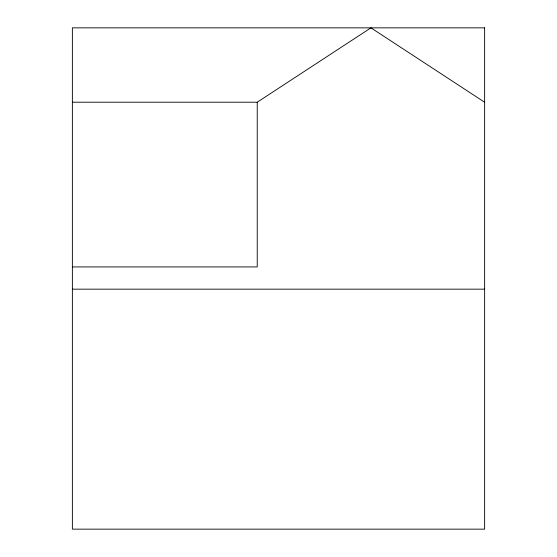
<?xml version="1.0" encoding="UTF-8"?>
<svg xmlns="http://www.w3.org/2000/svg" width="557" height="557" viewBox="0 0 557 557"><rect width="100%" height="100%" fill="white"/><g stroke="black" fill="none" stroke-linecap="round" stroke-linejoin="round"><path stroke-width="0.84" d="M72.375 102.21L257.237 102.21L370.934 27.85L484.625 102.21M72.375 266.928L257.237 266.928L257.237 102.21M72.375 289.167L484.625 289.167M484.625 27.85L72.375 27.85L72.375 529.15L484.625 529.15L484.625 27.85"/></g></svg>
